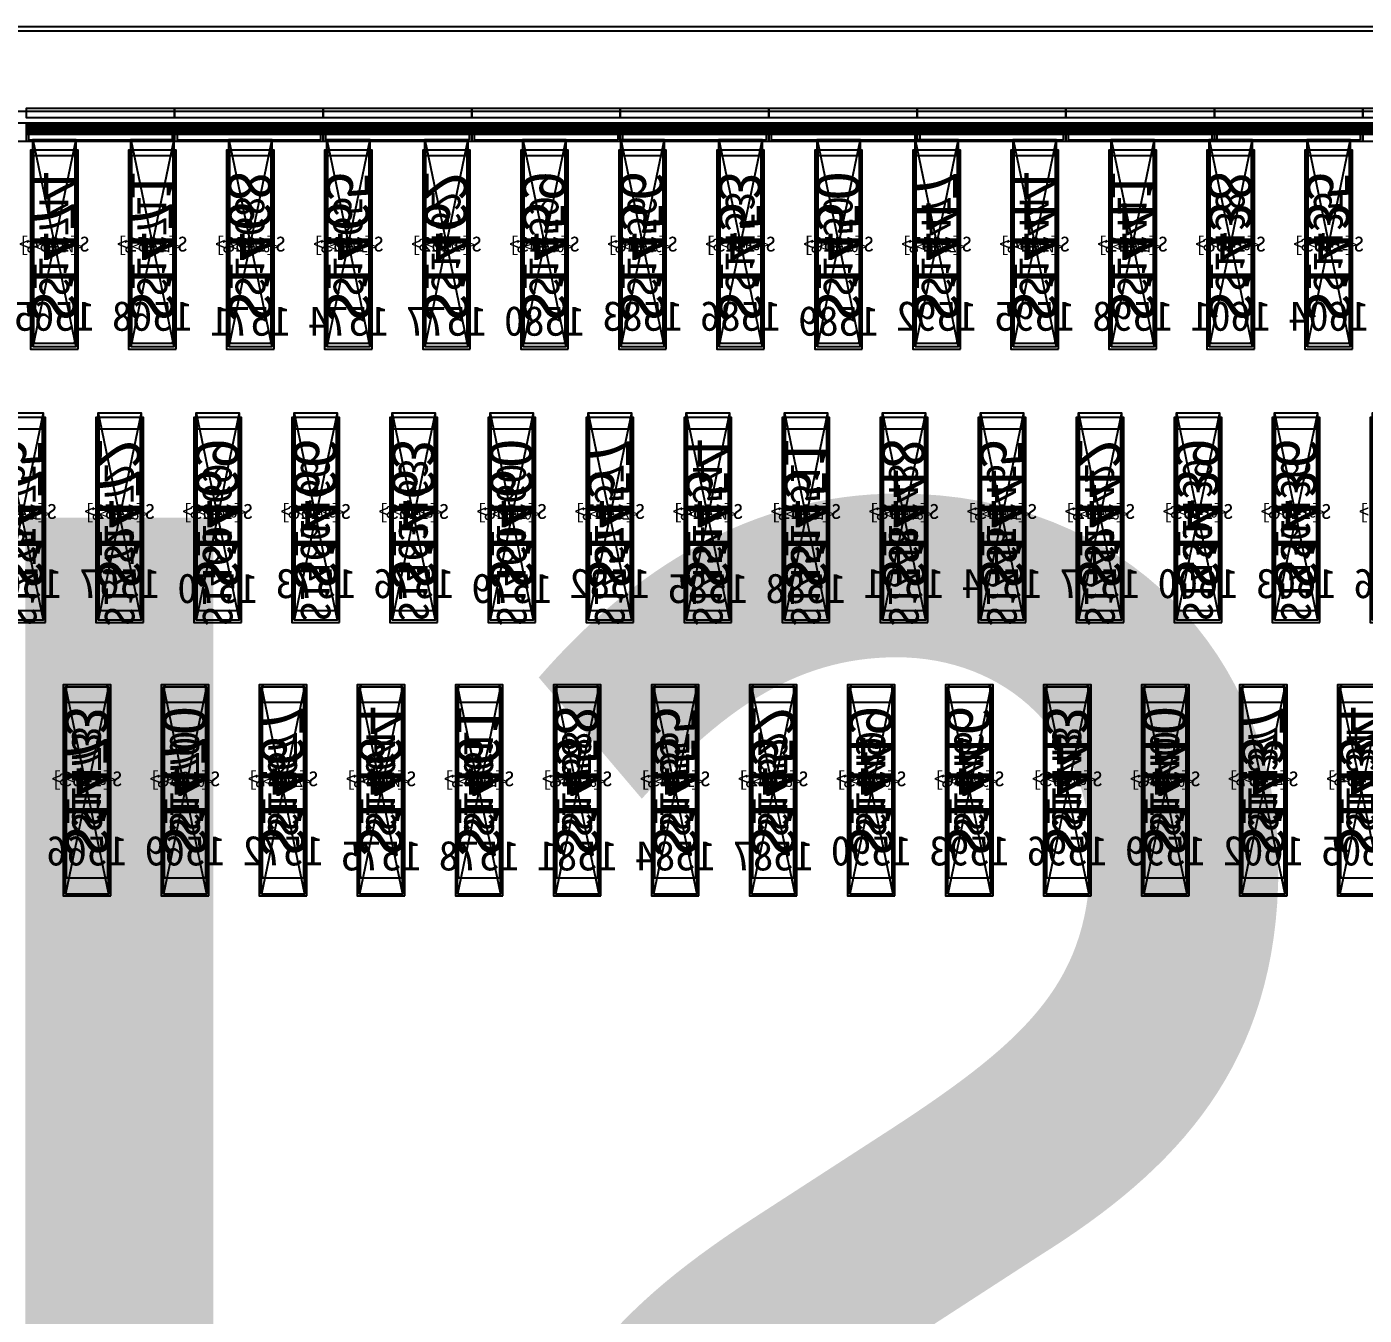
# Model space of a CAD drawing. Header units: millimetres. Extents: x 427 to 2444, y 137 to 817.
# Drawn here: x 1132.4971 to 1132.9473, y 301.2176 to 301.6514 of the extents above; entities that cross this region are included whole.
import ezdxf
from ezdxf.enums import TextEntityAlignment as Align

# ---------------------------------------------------------------- set-up
doc = ezdxf.new("R2010")
doc.units = ezdxf.units.MM
for name, color, linetype in [('L0', 211, 'Continuous'), ('L102', 91, 'Continuous'), ('L114', 213, 'Continuous'), ('L240', 60, 'Continuous'), ('L241', 200, 'Continuous'), ('L242', 51, 'Continuous'), ('L245', 53, 'Continuous'), ('L246', 93, 'Continuous'), ('L247', 13, 'Continuous'), ('L248', 171, 'Continuous'), ('L59', 140, 'Continuous'), ('L63', 4, 'Continuous'), ('L98', 150, 'Continuous')]:
    doc.layers.add(name, color=color, linetype=linetype)
doc.styles.add('txt', font='simhei.ttf')

# ---------------------------------------------------------------- blocks, each defined once
blk = doc.blocks.new('HX8394_F_PAD')
at = {"layer": 'L0'}
blk.add_lwpolyline([(-13.86, -0.4025), (-13.86, 0.4025), (13.86, 0.4025), (13.86, -0.4025), (-13.86, -0.4025)], close=True, dxfattribs=at)
at = {"layer": 'L241'}
blk.add_lwpolyline([(-13.9, -0.435), (-13.9, 0.435), (13.9, 0.435), (13.9, -0.435), (-13.9, -0.435)], close=True, dxfattribs=at)
at = {"layer": 'L242'}
for points in [[(2.705, 0.3285), (2.7035, 0.33), (2.7035, 0.392), (2.705, 0.3935), (2.718, 0.3935), (2.7195, 0.392), (2.7195, 0.33), (2.718, 0.3285), (2.705, 0.3285)], [(2.738, 0.3285), (2.7365, 0.33), (2.7365, 0.392), (2.738, 0.3935), (2.751, 0.3935), (2.7525, 0.392), (2.7525, 0.33), (2.751, 0.3285), (2.738, 0.3285)], [(2.771, 0.3285), (2.7695, 0.33), (2.7695, 0.392), (2.771, 0.3935), (2.784, 0.3935), (2.7855, 0.392), (2.7855, 0.33), (2.784, 0.3285), (2.771, 0.3285)], [(2.804, 0.3285), (2.8025, 0.33), (2.8025, 0.392), (2.804, 0.3935), (2.817, 0.3935), (2.8185, 0.392), (2.8185, 0.33), (2.817, 0.3285), (2.804, 0.3285)], [(2.837, 0.3285), (2.8355, 0.33), (2.8355, 0.392), (2.837, 0.3935), (2.85, 0.3935), (2.8515, 0.392), (2.8515, 0.33), (2.85, 0.3285), (2.837, 0.3285)], [(2.87, 0.3285), (2.8685, 0.33), (2.8685, 0.392), (2.87, 0.3935), (2.883, 0.3935), (2.8845, 0.392), (2.8845, 0.33), (2.883, 0.3285), (2.87, 0.3285)], [(2.903, 0.3285), (2.9015, 0.33), (2.9015, 0.392), (2.903, 0.3935), (2.916, 0.3935), (2.9175, 0.392), (2.9175, 0.33), (2.916, 0.3285), (2.903, 0.3285)], [(2.936, 0.3285), (2.9345, 0.33), (2.9345, 0.392), (2.936, 0.3935), (2.949, 0.3935), (2.9505, 0.392), (2.9505, 0.33), (2.949, 0.3285), (2.936, 0.3285)], [(2.969, 0.3285), (2.9675, 0.33), (2.9675, 0.392), (2.969, 0.3935), (2.982, 0.3935), (2.9835, 0.392), (2.9835, 0.33), (2.982, 0.3285), (2.969, 0.3285)], [(3.002, 0.3285), (3.0005, 0.33), (3.0005, 0.392), (3.002, 0.3935), (3.015, 0.3935), (3.0165, 0.392), (3.0165, 0.33), (3.015, 0.3285), (3.002, 0.3285)], [(3.035, 0.3285), (3.0335, 0.33), (3.0335, 0.392), (3.035, 0.3935), (3.048, 0.3935), (3.0495, 0.392), (3.0495, 0.33), (3.048, 0.3285), (3.035, 0.3285)], [(3.068, 0.3285), (3.0665, 0.33), (3.0665, 0.392), (3.068, 0.3935), (3.081, 0.3935), (3.0825, 0.392), (3.0825, 0.33), (3.081, 0.3285), (3.068, 0.3285)], [(3.101, 0.3285), (3.0995, 0.33), (3.0995, 0.392), (3.101, 0.3935), (3.114, 0.3935), (3.1155, 0.392), (3.1155, 0.33), (3.114, 0.3285), (3.101, 0.3285)], [(3.134, 0.3285), (3.1325, 0.33), (3.1325, 0.392), (3.134, 0.3935), (3.147, 0.3935), (3.1485, 0.392), (3.1485, 0.33), (3.147, 0.3285), (3.134, 0.3285)], [(2.716, 0.2385), (2.7145, 0.24), (2.7145, 0.302), (2.716, 0.3035), (2.729, 0.3035), (2.7305, 0.302), (2.7305, 0.24), (2.729, 0.2385), (2.716, 0.2385)], [(2.749, 0.2385), (2.7475, 0.24), (2.7475, 0.302), (2.749, 0.3035), (2.762, 0.3035), (2.7635, 0.302), (2.7635, 0.24), (2.762, 0.2385), (2.749, 0.2385)], [(2.782, 0.2385), (2.7805, 0.24), (2.7805, 0.302), (2.782, 0.3035), (2.795, 0.3035), (2.7965, 0.302), (2.7965, 0.24), (2.795, 0.2385), (2.782, 0.2385)], [(2.815, 0.2385), (2.8135, 0.24), (2.8135, 0.302), (2.815, 0.3035), (2.828, 0.3035), (2.8295, 0.302), (2.8295, 0.24), (2.828, 0.2385), (2.815, 0.2385)], [(2.848, 0.2385), (2.8465, 0.24), (2.8465, 0.302), (2.848, 0.3035), (2.861, 0.3035), (2.8625, 0.302), (2.8625, 0.24), (2.861, 0.2385), (2.848, 0.2385)], [(2.881, 0.2385), (2.8795, 0.24), (2.8795, 0.302), (2.881, 0.3035), (2.894, 0.3035), (2.8955, 0.302), (2.8955, 0.24), (2.894, 0.2385), (2.881, 0.2385)], [(2.914, 0.2385), (2.9125, 0.24), (2.9125, 0.302), (2.914, 0.3035), (2.927, 0.3035), (2.9285, 0.302), (2.9285, 0.24), (2.927, 0.2385), (2.914, 0.2385)], [(2.947, 0.2385), (2.9455, 0.24), (2.9455, 0.302), (2.947, 0.3035), (2.96, 0.3035), (2.9615, 0.302), (2.9615, 0.24), (2.96, 0.2385), (2.947, 0.2385)], [(2.98, 0.2385), (2.9785, 0.24), (2.9785, 0.302), (2.98, 0.3035), (2.993, 0.3035), (2.9945, 0.302), (2.9945, 0.24), (2.993, 0.2385), (2.98, 0.2385)], [(3.013, 0.2385), (3.0115, 0.24), (3.0115, 0.302), (3.013, 0.3035), (3.026, 0.3035), (3.0275, 0.302), (3.0275, 0.24), (3.026, 0.2385), (3.013, 0.2385)], [(3.046, 0.2385), (3.0445, 0.24), (3.0445, 0.302), (3.046, 0.3035), (3.059, 0.3035), (3.0605, 0.302), (3.0605, 0.24), (3.059, 0.2385), (3.046, 0.2385)], [(3.079, 0.2385), (3.0775, 0.24), (3.0775, 0.302), (3.079, 0.3035), (3.092, 0.3035), (3.0935, 0.302), (3.0935, 0.24), (3.092, 0.2385), (3.079, 0.2385)], [(3.112, 0.2385), (3.1105, 0.24), (3.1105, 0.302), (3.112, 0.3035), (3.125, 0.3035), (3.1265, 0.302), (3.1265, 0.24), (3.125, 0.2385), (3.112, 0.2385)], [(3.145, 0.2385), (3.1435, 0.24), (3.1435, 0.302), (3.145, 0.3035), (3.158, 0.3035), (3.1595, 0.302), (3.1595, 0.24), (3.158, 0.2385), (3.145, 0.2385)], [(2.694, 0.1485), (2.6925, 0.15), (2.6925, 0.212), (2.694, 0.2135), (2.707, 0.2135), (2.7085, 0.212), (2.7085, 0.15), (2.707, 0.1485), (2.694, 0.1485)], [(2.727, 0.1485), (2.7255, 0.15), (2.7255, 0.212), (2.727, 0.2135), (2.74, 0.2135), (2.7415, 0.212), (2.7415, 0.15), (2.74, 0.1485), (2.727, 0.1485)], [(2.76, 0.1485), (2.7585, 0.15), (2.7585, 0.212), (2.76, 0.2135), (2.773, 0.2135), (2.7745, 0.212), (2.7745, 0.15), (2.773, 0.1485), (2.76, 0.1485)], [(2.793, 0.1485), (2.7915, 0.15), (2.7915, 0.212), (2.793, 0.2135), (2.806, 0.2135), (2.8075, 0.212), (2.8075, 0.15), (2.806, 0.1485), (2.793, 0.1485)], [(2.826, 0.1485), (2.8245, 0.15), (2.8245, 0.212), (2.826, 0.2135), (2.839, 0.2135), (2.8405, 0.212), (2.8405, 0.15), (2.839, 0.1485), (2.826, 0.1485)], [(2.859, 0.1485), (2.8575, 0.15), (2.8575, 0.212), (2.859, 0.2135), (2.872, 0.2135), (2.8735, 0.212), (2.8735, 0.15), (2.872, 0.1485), (2.859, 0.1485)], [(2.892, 0.1485), (2.8905, 0.15), (2.8905, 0.212), (2.892, 0.2135), (2.905, 0.2135), (2.9065, 0.212), (2.9065, 0.15), (2.905, 0.1485), (2.892, 0.1485)], [(2.925, 0.1485), (2.9235, 0.15), (2.9235, 0.212), (2.925, 0.2135), (2.938, 0.2135), (2.9395, 0.212), (2.9395, 0.15), (2.938, 0.1485), (2.925, 0.1485)], [(2.958, 0.1485), (2.9565, 0.15), (2.9565, 0.212), (2.958, 0.2135), (2.971, 0.2135), (2.9725, 0.212), (2.9725, 0.15), (2.971, 0.1485), (2.958, 0.1485)], [(2.991, 0.1485), (2.9895, 0.15), (2.9895, 0.212), (2.991, 0.2135), (3.004, 0.2135), (3.0055, 0.212), (3.0055, 0.15), (3.004, 0.1485), (2.991, 0.1485)], [(3.024, 0.1485), (3.0225, 0.15), (3.0225, 0.212), (3.024, 0.2135), (3.037, 0.2135), (3.0385, 0.212), (3.0385, 0.15), (3.037, 0.1485), (3.024, 0.1485)], [(3.057, 0.1485), (3.0555, 0.15), (3.0555, 0.212), (3.057, 0.2135), (3.07, 0.2135), (3.0715, 0.212), (3.0715, 0.15), (3.07, 0.1485), (3.057, 0.1485)], [(3.09, 0.1485), (3.0885, 0.15), (3.0885, 0.212), (3.09, 0.2135), (3.103, 0.2135), (3.1045, 0.212), (3.1045, 0.15), (3.103, 0.1485), (3.09, 0.1485)], [(3.123, 0.1485), (3.1215, 0.15), (3.1215, 0.212), (3.123, 0.2135), (3.136, 0.2135), (3.1375, 0.212), (3.1375, 0.15), (3.136, 0.1485), (3.123, 0.1485)]]:
    blk.add_lwpolyline(points, close=True, dxfattribs=at)
at = {"layer": 'L247', "style": 'txt'}
for s, p in [('S1435', (2.7115, 0.362666)), ('S1438', (2.7445, 0.362666)), ('S1453', (2.9095, 0.362666)), ('S1462', (3.0085, 0.362666)), ('S1441', (2.7775, 0.361)), ('S1444', (2.8105, 0.361)), ('S1447', (2.8435, 0.361)), ('S1450', (2.8765, 0.361)), ('S1456', (2.9425, 0.361)), ('S1459', (2.9755, 0.361)), ('S1465', (3.0415, 0.361)), ('S1468', (3.0745, 0.361)), ('S1471', (3.1075, 0.361)), ('S1474', (3.1405, 0.361)), ('S1436', (2.7225, 0.272666)), ('S1439', (2.7555, 0.272666)), ('S1463', (3.0195, 0.272666)), ('S1466', (3.0525, 0.272666)), ('S1442', (2.7885, 0.271)), ('S1445', (2.8215, 0.271)), ('S1448', (2.8545, 0.271)), ('S1451', (2.8875, 0.271)), ('S1454', (2.9205, 0.271)), ('S1457', (2.9535, 0.271)), ('S1460', (2.9865, 0.271)), ('S1469', (3.0855, 0.271)), ('S1472', (3.1185, 0.271)), ('S1475', (3.1515, 0.271)), ('S1434', (2.7005, 0.182666)), ('S1437', (2.7335, 0.182666)), ('S1443', (2.7995, 0.182666)), ('S1473', (3.1295, 0.182666)), ('S1440', (2.7665, 0.181)), ('S1446', (2.8325, 0.181)), ('S1449', (2.8655, 0.181)), ('S1452', (2.8985, 0.181)), ('S1455', (2.9315, 0.181)), ('S1458', (2.9645, 0.181)), ('S1461', (2.9975, 0.181)), ('S1464', (3.0305, 0.181)), ('S1467', (3.0635, 0.181)), ('S1470', (3.0965, 0.181))]:
    blk.add_text(s, height=0.01, rotation=90, dxfattribs=at).set_placement(p, align=Align.MIDDLE_CENTER)
at = {"layer": 'L248', "style": 'txt'}
blk.add_text('27800x870(include SR&SL)', height=0.5, dxfattribs=at).set_placement((-0.381772, 0.019694), align=Align.MIDDLE_CENTER)
blk = doc.blocks.new('NTBUMP_65X16')
at = {"layer": 'L242'}
blk.add_lwpolyline([(-0.008, -0.0325), (-0.008, 0.0325), (0.008, 0.0325), (0.008, -0.0325), (-0.008, -0.0325)], close=True, dxfattribs=at)
blk = doc.blocks.new('ILI9881C_AA_NTBUMP_PM_875UM')
at = {"layer": 'L241'}
blk.add_lwpolyline([(-13.92, -0.4375), (-13.92, 0.4375), (13.92, 0.4375), (13.92, -0.4375), (-13.92, -0.4375)], close=True, dxfattribs=at)
at = {"rotation": 180}
for p in [(2.7115, 0.365), (2.7445, 0.365), (2.7775, 0.365), (2.8105, 0.365), (2.8435, 0.365), (2.8765, 0.365), (2.9095, 0.365), (2.9425, 0.365), (2.9755, 0.365), (3.0085, 0.365), (3.0415, 0.365), (3.0745, 0.365), (3.1075, 0.365), (3.1405, 0.365), (2.7225, 0.275), (2.7555, 0.275), (2.7885, 0.275), (2.8215, 0.275), (2.8545, 0.275), (2.8875, 0.275), (2.9205, 0.275), (2.9535, 0.275), (2.9865, 0.275), (3.0195, 0.275), (3.0525, 0.275), (3.0855, 0.275), (3.1185, 0.275), (3.1515, 0.275), (2.7005, 0.185), (2.7335, 0.185), (2.7665, 0.185), (2.7995, 0.185), (2.8325, 0.185), (2.8655, 0.185), (2.8985, 0.185), (2.9315, 0.185), (2.9645, 0.185), (2.9975, 0.185), (3.0305, 0.185), (3.0635, 0.185), (3.0965, 0.185), (3.1295, 0.185)]:
    blk.add_blockref('NTBUMP_65X16', p, dxfattribs=at)
at = {"layer": 'L246', "style": 'txt'}
for s, p in [('S1435', (2.7115, 0.365)), ('S1438', (2.7445, 0.365)), ('S1441', (2.7775, 0.365)), ('S1444', (2.8105, 0.365)), ('S1447', (2.8435, 0.365)), ('S1450', (2.8765, 0.365)), ('S1453', (2.9095, 0.365)), ('S1456', (2.9425, 0.365)), ('S1459', (2.9755, 0.365)), ('S1462', (3.0085, 0.365)), ('S1465', (3.0415, 0.365)), ('S1468', (3.0745, 0.365)), ('S1471', (3.1075, 0.365)), ('S1474', (3.1405, 0.365)), ('S1436', (2.7225, 0.275)), ('S1439', (2.7555, 0.275)), ('S1442', (2.7885, 0.275)), ('S1445', (2.8215, 0.275)), ('S1448', (2.8545, 0.275)), ('S1451', (2.8875, 0.275)), ('S1454', (2.9205, 0.275)), ('S1457', (2.9535, 0.275)), ('S1460', (2.9865, 0.275)), ('S1463', (3.0195, 0.275)), ('S1466', (3.0525, 0.275)), ('S1469', (3.0855, 0.275)), ('S1472', (3.1185, 0.275)), ('S1475', (3.1515, 0.275)), ('S1434', (2.7005, 0.185)), ('S1437', (2.7335, 0.185)), ('S1440', (2.7665, 0.185)), ('S1443', (2.7995, 0.185)), ('S1446', (2.8325, 0.185)), ('S1449', (2.8655, 0.185)), ('S1452', (2.8985, 0.185)), ('S1455', (2.9315, 0.185)), ('S1458', (2.9645, 0.185)), ('S1461', (2.9975, 0.185)), ('S1464', (3.0305, 0.185)), ('S1467', (3.0635, 0.185)), ('S1470', (3.0965, 0.185)), ('S1473', (3.1295, 0.185))]:
    blk.add_text(s, height=0.015, rotation=90, dxfattribs=at).set_placement(p, align=Align.MIDDLE_CENTER)
for s, p in [('1604', (2.7115, 0.341666)), ('1601', (2.7445, 0.341666)), ('1598', (2.7775, 0.341666)), ('1595', (2.8105, 0.341666)), ('1592', (2.8435, 0.341666)), ('1589', (2.8765, 0.34)), ('1586', (2.9095, 0.341666)), ('1583', (2.9425, 0.341666)), ('1580', (2.9755, 0.34)), ('1577', (3.0085, 0.34)), ('1574', (3.0415, 0.34)), ('1571', (3.0745, 0.34)), ('1568', (3.1075, 0.341666)), ('1565', (3.1405, 0.341666)), ('1606', (2.6895, 0.251666)), ('1603', (2.7225, 0.251666)), ('1600', (2.7555, 0.251666)), ('1597', (2.7885, 0.251666)), ('1594', (2.8215, 0.251666)), ('1591', (2.8545, 0.251666)), ('1588', (2.8875, 0.25)), ('1585', (2.9205, 0.25)), ('1582', (2.9535, 0.251666)), ('1579', (2.9865, 0.25)), ('1576', (3.0195, 0.251666)), ('1573', (3.0525, 0.251666)), ('1570', (3.0855, 0.25)), ('1567', (3.1185, 0.251666)), ('1564', (3.1515, 0.251666)), ('1605', (2.7005, 0.161666)), ('1602', (2.7335, 0.161666)), ('1599', (2.7665, 0.161666)), ('1596', (2.7995, 0.161666)), ('1593', (2.8325, 0.161666)), ('1590', (2.8655, 0.161666)), ('1587', (2.8985, 0.16)), ('1584', (2.9315, 0.16)), ('1581', (2.9645, 0.16)), ('1578', (2.9975, 0.16)), ('1575', (3.0305, 0.16)), ('1572', (3.0635, 0.161666)), ('1569', (3.0965, 0.161666)), ('1566', (3.1295, 0.161666))]:
    blk.add_text(s, height=0.01, dxfattribs=at).set_placement(p, align=Align.MIDDLE_CENTER)
blk = doc.blocks.new('OUT_3BUMP')
at = {"layer": 'L242'}
for points in [[(0, 0.206), (0, 0.271), (0.016, 0.271), (0.016, 0.206), (0, 0.206)], [(0.011, 0.116), (0.011, 0.181), (0.027, 0.181), (0.027, 0.116), (0.011, 0.116)], [(0.022, 0.026), (0.022, 0.091), (0.038, 0.091), (0.038, 0.026), (0.022, 0.026)]]:
    blk.add_lwpolyline(points, close=True, dxfattribs=at)
blk = doc.blocks.new('JD9365Z_PAD_20170829_Y880')
at = {"layer": 'L241'}
blk.add_lwpolyline([(-13.95, -0.41), (-13.95, 0.41), (13.95, 0.41), (13.95, -0.41), (-13.95, -0.41)], close=True, dxfattribs=at)
at = {"row_count": 1, "column_count": 372, "row_spacing": 0.245, "column_spacing": 0.033}
blk.add_blockref('OUT_3BUMP', (1.3835, 0.13), dxfattribs=at)
at = {"layer": 'L240', "style": 'txt'}
for s, p in [('S[1195]', (2.7115, 0.369333)), ('S[1198]', (2.7445, 0.369333)), ('S[1201]', (2.7775, 0.369333)), ('S[1204]', (2.8105, 0.369333)), ('S[1207]', (2.8435, 0.369333)), ('S[1210]', (2.8765, 0.369333)), ('S[1213]', (2.9095, 0.369333)), ('S[1216]', (2.9425, 0.369333)), ('S[1219]', (2.9755, 0.369333)), ('S[1222]', (3.0085, 0.369333)), ('S[1225]', (3.0415, 0.369333)), ('S[1228]', (3.0745, 0.369333)), ('S[1231]', (3.1075, 0.369333)), ('S[1234]', (3.1405, 0.369333)), ('S[1193]', (2.6895, 0.279333)), ('S[1196]', (2.7225, 0.279333)), ('S[1199]', (2.7555, 0.279333)), ('S[1202]', (2.7885, 0.279333)), ('S[1205]', (2.8215, 0.279333)), ('S[1208]', (2.8545, 0.279333)), ('S[1211]', (2.8875, 0.279333)), ('S[1214]', (2.9205, 0.279333)), ('S[1217]', (2.9535, 0.279333)), ('S[1220]', (2.9865, 0.279333)), ('S[1223]', (3.0195, 0.279333)), ('S[1226]', (3.0525, 0.279333)), ('S[1229]', (3.0855, 0.279333)), ('S[1232]', (3.1185, 0.279333)), ('S[1235]', (3.1515, 0.279333)), ('S[1194]', (2.7005, 0.189333)), ('S[1197]', (2.7335, 0.189333)), ('S[1200]', (2.7665, 0.189333)), ('S[1203]', (2.7995, 0.189333)), ('S[1206]', (2.8325, 0.189333)), ('S[1209]', (2.8655, 0.189333)), ('S[1212]', (2.8985, 0.189333)), ('S[1215]', (2.9315, 0.189333)), ('S[1218]', (2.9645, 0.189333)), ('S[1221]', (2.9975, 0.189333)), ('S[1224]', (3.0305, 0.189333)), ('S[1227]', (3.0635, 0.189333)), ('S[1230]', (3.0965, 0.189333)), ('S[1233]', (3.1295, 0.189333))]:
    blk.add_text(s, height=0.005, dxfattribs=at).set_placement(p, align=Align.MIDDLE_CENTER)
blk = doc.blocks.new('NV3052C3P_BUMP_ORI_20190911')
at = {"layer": 'L241'}
blk.add_lwpolyline([(-13.8, -0.398), (-13.8, 0.398), (13.8, 0.398), (13.8, -0.398), (-13.8, -0.398)], close=True, dxfattribs=at)
at = {"layer": 'L242'}
for points in [[(2.7035, 0.32), (2.7035, 0.385), (2.7195, 0.385), (2.7195, 0.32), (2.7035, 0.32)], [(2.7365, 0.32), (2.7365, 0.385), (2.7525, 0.385), (2.7525, 0.32), (2.7365, 0.32)], [(2.7695, 0.32), (2.7695, 0.385), (2.7855, 0.385), (2.7855, 0.32), (2.7695, 0.32)], [(2.8025, 0.32), (2.8025, 0.385), (2.8185, 0.385), (2.8185, 0.32), (2.8025, 0.32)], [(2.8355, 0.32), (2.8355, 0.385), (2.8515, 0.385), (2.8515, 0.32), (2.8355, 0.32)], [(2.8685, 0.32), (2.8685, 0.385), (2.8845, 0.385), (2.8845, 0.32), (2.8685, 0.32)], [(2.9015, 0.32), (2.9015, 0.385), (2.9175, 0.385), (2.9175, 0.32), (2.9015, 0.32)], [(2.9345, 0.32), (2.9345, 0.385), (2.9505, 0.385), (2.9505, 0.32), (2.9345, 0.32)], [(2.9675, 0.32), (2.9675, 0.385), (2.9835, 0.385), (2.9835, 0.32), (2.9675, 0.32)], [(3.0005, 0.32), (3.0005, 0.385), (3.0165, 0.385), (3.0165, 0.32), (3.0005, 0.32)], [(3.0335, 0.32), (3.0335, 0.385), (3.0495, 0.385), (3.0495, 0.32), (3.0335, 0.32)], [(3.0665, 0.32), (3.0665, 0.385), (3.0825, 0.385), (3.0825, 0.32), (3.0665, 0.32)], [(3.0995, 0.32), (3.0995, 0.385), (3.1155, 0.385), (3.1155, 0.32), (3.0995, 0.32)], [(3.1325, 0.32), (3.1325, 0.385), (3.1485, 0.385), (3.1485, 0.32), (3.1325, 0.32)], [(2.7145, 0.23), (2.7145, 0.295), (2.7305, 0.295), (2.7305, 0.23), (2.7145, 0.23)], [(2.7475, 0.23), (2.7475, 0.295), (2.7635, 0.295), (2.7635, 0.23), (2.7475, 0.23)], [(2.7805, 0.23), (2.7805, 0.295), (2.7965, 0.295), (2.7965, 0.23), (2.7805, 0.23)], [(2.8135, 0.23), (2.8135, 0.295), (2.8295, 0.295), (2.8295, 0.23), (2.8135, 0.23)], [(2.8465, 0.23), (2.8465, 0.295), (2.8625, 0.295), (2.8625, 0.23), (2.8465, 0.23)], [(2.8795, 0.23), (2.8795, 0.295), (2.8955, 0.295), (2.8955, 0.23), (2.8795, 0.23)], [(2.9125, 0.23), (2.9125, 0.295), (2.9285, 0.295), (2.9285, 0.23), (2.9125, 0.23)], [(2.9455, 0.23), (2.9455, 0.295), (2.9615, 0.295), (2.9615, 0.23), (2.9455, 0.23)], [(2.9785, 0.23), (2.9785, 0.295), (2.9945, 0.295), (2.9945, 0.23), (2.9785, 0.23)], [(3.0115, 0.23), (3.0115, 0.295), (3.0275, 0.295), (3.0275, 0.23), (3.0115, 0.23)], [(3.0445, 0.23), (3.0445, 0.295), (3.0605, 0.295), (3.0605, 0.23), (3.0445, 0.23)], [(3.0775, 0.23), (3.0775, 0.295), (3.0935, 0.295), (3.0935, 0.23), (3.0775, 0.23)], [(3.1105, 0.23), (3.1105, 0.295), (3.1265, 0.295), (3.1265, 0.23), (3.1105, 0.23)], [(3.1435, 0.23), (3.1435, 0.295), (3.1595, 0.295), (3.1595, 0.23), (3.1435, 0.23)], [(2.6925, 0.14), (2.6925, 0.205), (2.7085, 0.205), (2.7085, 0.14), (2.6925, 0.14)], [(2.7255, 0.14), (2.7255, 0.205), (2.7415, 0.205), (2.7415, 0.14), (2.7255, 0.14)], [(2.7585, 0.14), (2.7585, 0.205), (2.7745, 0.205), (2.7745, 0.14), (2.7585, 0.14)], [(2.7915, 0.14), (2.7915, 0.205), (2.8075, 0.205), (2.8075, 0.14), (2.7915, 0.14)], [(2.8245, 0.14), (2.8245, 0.205), (2.8405, 0.205), (2.8405, 0.14), (2.8245, 0.14)], [(2.8575, 0.14), (2.8575, 0.205), (2.8735, 0.205), (2.8735, 0.14), (2.8575, 0.14)], [(2.8905, 0.14), (2.8905, 0.205), (2.9065, 0.205), (2.9065, 0.14), (2.8905, 0.14)], [(2.9235, 0.14), (2.9235, 0.205), (2.9395, 0.205), (2.9395, 0.14), (2.9235, 0.14)], [(2.9565, 0.14), (2.9565, 0.205), (2.9725, 0.205), (2.9725, 0.14), (2.9565, 0.14)], [(2.9895, 0.14), (2.9895, 0.205), (3.0055, 0.205), (3.0055, 0.14), (2.9895, 0.14)], [(3.0225, 0.14), (3.0225, 0.205), (3.0385, 0.205), (3.0385, 0.14), (3.0225, 0.14)], [(3.0555, 0.14), (3.0555, 0.205), (3.0715, 0.205), (3.0715, 0.14), (3.0555, 0.14)], [(3.0885, 0.14), (3.0885, 0.205), (3.1045, 0.205), (3.1045, 0.14), (3.0885, 0.14)], [(3.1215, 0.14), (3.1215, 0.205), (3.1375, 0.205), (3.1375, 0.14), (3.1215, 0.14)]]:
    blk.add_lwpolyline(points, close=True, dxfattribs=at)
at = {"layer": 'L245', "style": 'txt'}
for s, p in [('S<1435>', (2.711473, 0.353333)), ('S<1438>', (2.744473, 0.353333)), ('S<1441>', (2.777473, 0.353333)), ('S<1444>', (2.810473, 0.353333)), ('S<1447>', (2.843473, 0.353333)), ('S<1450>', (2.876473, 0.353333)), ('S<1453>', (2.909473, 0.353333)), ('S<1456>', (2.942473, 0.353333)), ('S<1459>', (2.975473, 0.353333)), ('S<1462>', (3.008473, 0.353333)), ('S<1465>', (3.041473, 0.353333)), ('S<1468>', (3.074473, 0.353333)), ('S<1471>', (3.107473, 0.353333)), ('S<1474>', (3.140473, 0.353333)), ('S<1433>', (2.689473, 0.263333)), ('S<1436>', (2.722473, 0.263333)), ('S<1439>', (2.755473, 0.263333)), ('S<1442>', (2.788473, 0.263333)), ('S<1445>', (2.821473, 0.263333)), ('S<1448>', (2.854473, 0.263333)), ('S<1451>', (2.887473, 0.263333)), ('S<1454>', (2.920473, 0.263333)), ('S<1457>', (2.953473, 0.263333)), ('S<1460>', (2.986473, 0.263333)), ('S<1463>', (3.019473, 0.263333)), ('S<1466>', (3.052473, 0.263333)), ('S<1469>', (3.085473, 0.263333)), ('S<1472>', (3.118473, 0.263333)), ('S<1475>', (3.151473, 0.263333)), ('S<1434>', (2.700473, 0.173333)), ('S<1437>', (2.733473, 0.173333)), ('S<1440>', (2.766473, 0.173333)), ('S<1443>', (2.799473, 0.173333)), ('S<1446>', (2.832473, 0.173333)), ('S<1449>', (2.865473, 0.173333)), ('S<1452>', (2.898473, 0.173333)), ('S<1455>', (2.931473, 0.173333)), ('S<1458>', (2.964473, 0.173333)), ('S<1461>', (2.997473, 0.173333)), ('S<1464>', (3.030473, 0.173333)), ('S<1467>', (3.063473, 0.173333)), ('S<1470>', (3.096473, 0.173333)), ('S<1473>', (3.129473, 0.173333))]:
    blk.add_text(s, height=0.005, dxfattribs=at).set_placement(p, align=Align.MIDDLE_CENTER)
blk = doc.blocks.new('BUMP_14_65')
at = {"layer": 'L242'}
blk.add_lwpolyline([(-0.007, -0.022), (-0.007, 0.043), (0.007, 0.043), (0.007, -0.022), (-0.007, -0.022)], close=True, dxfattribs=at)
blk = doc.blocks.new('FL11283_A_OTHER')
at = {"layer": 'L102'}
blk.add_lwpolyline([(0, 0), (0, 0.41), (13.86, 0.41), (13.86, 0), (0, 0)], close=True, dxfattribs=at)
at = {"layer": 'L241'}
blk.add_lwpolyline([(-13.86, -0.41), (-13.86, 0.41), (13.86, 0.41), (13.86, 0.404), (-13.854, 0.404), (-13.854, -0.404), (13.854, -0.404), (13.854, 0.404), (13.86, 0.404), (13.86, -0.41), (-13.86, -0.41)], close=True, dxfattribs=at)
at = {"layer": 'L59'}
blk.add_lwpolyline([(-13.86, -0.41), (-13.86, 0.41), (13.86, 0.41), (13.86, -0.41), (-13.86, -0.41)], close=True, dxfattribs=at)
for p in [(2.7115, 0.358), (2.7445, 0.358), (2.7775, 0.358), (2.8105, 0.358), (2.8435, 0.358), (2.8765, 0.358), (2.9095, 0.358), (2.9425, 0.358), (2.9755, 0.358), (3.0085, 0.358), (3.0415, 0.358), (3.0745, 0.358), (3.1075, 0.358), (3.1405, 0.358), (2.7225, 0.268), (2.7555, 0.268), (2.7885, 0.268), (2.8215, 0.268), (2.8545, 0.268), (2.8875, 0.268), (2.9205, 0.268), (2.9535, 0.268), (2.9865, 0.268), (3.0195, 0.268), (3.0525, 0.268), (3.0855, 0.268), (3.1185, 0.268), (3.1515, 0.268), (2.7005, 0.178), (2.7335, 0.178), (2.7665, 0.178), (2.7995, 0.178), (2.8325, 0.178), (2.8655, 0.178), (2.8985, 0.178), (2.9315, 0.178), (2.9645, 0.178), (2.9975, 0.178), (3.0305, 0.178), (3.0635, 0.178), (3.0965, 0.178), (3.1295, 0.178)]:
    blk.add_blockref('BUMP_14_65', p)
at = {"layer": 'L102', "style": 'txt'}
for s, p in [('S1435', (2.7115, 0.370166)), ('S1438', (2.7445, 0.370166)), ('S1441', (2.7775, 0.3685)), ('S1444', (2.8105, 0.3685)), ('S1447', (2.8435, 0.3685)), ('S1450', (2.8765, 0.3685)), ('S1453', (2.9095, 0.370166)), ('S1456', (2.9425, 0.3685)), ('S1459', (2.9755, 0.3685)), ('S1462', (3.0085, 0.370166)), ('S1465', (3.0415, 0.3685)), ('S1468', (3.0745, 0.3685)), ('S1471', (3.1075, 0.3685)), ('S1474', (3.1405, 0.3685)), ('S1436', (2.7225, 0.259166)), ('S1439', (2.7555, 0.259166)), ('S1463', (3.0195, 0.259166)), ('S1466', (3.0525, 0.259166)), ('S1442', (2.7885, 0.2575)), ('S1445', (2.8215, 0.2575)), ('S1448', (2.8545, 0.2575)), ('S1451', (2.8875, 0.2575)), ('S1454', (2.9205, 0.2575)), ('S1457', (2.9535, 0.2575)), ('S1460', (2.9865, 0.2575)), ('S1469', (3.0855, 0.2575)), ('S1472', (3.1185, 0.2575)), ('S1475', (3.1515, 0.2575)), ('S1434', (2.7005, 0.188166)), ('S1437', (2.7335, 0.188166)), ('S1440', (2.7665, 0.1865)), ('S1443', (2.7995, 0.188166)), ('S1446', (2.8325, 0.1865)), ('S1449', (2.8655, 0.1865)), ('S1452', (2.8985, 0.1865)), ('S1455', (2.9315, 0.1865)), ('S1458', (2.9645, 0.1865)), ('S1461', (2.9975, 0.1865)), ('S1464', (3.0305, 0.1865)), ('S1467', (3.0635, 0.1865)), ('S1470', (3.0965, 0.1865)), ('S1473', (3.1295, 0.188166))]:
    blk.add_text(s, height=0.01, rotation=90, dxfattribs=at).set_placement(p, align=Align.MIDDLE_CENTER)
blk = doc.blocks.new('GC9702_LCDPAD_BUMP')
at = {"layer": 'L242'}
blk.add_lwpolyline([(-0.008, -0.0325), (-0.008, 0.0325), (0.008, 0.0325), (0.008, -0.0325), (-0.008, -0.0325)], close=True, dxfattribs=at)
blk = doc.blocks.new('GC9702_BUMP_NOCOMPENSATION')
at = {"layer": 'L114', "const_width": 0.004}
for points in [[(2.65, 0.378), (2.7, 0.378)], [(2.65, 0.378), (2.7, 0.378)], [(2.65, 0.378), (2.7, 0.378)], [(2.65, 0.378), (2.7, 0.378)], [(2.7, 0.378), (2.75, 0.378)], [(2.7, 0.378), (2.75, 0.378)], [(2.7, 0.378), (2.75, 0.378)], [(2.7, 0.378), (2.75, 0.378)], [(2.75, 0.378), (2.8, 0.378)], [(2.75, 0.378), (2.8, 0.378)], [(2.75, 0.378), (2.8, 0.378)], [(2.75, 0.378), (2.8, 0.378)], [(2.8, 0.378), (2.85, 0.378)], [(2.8, 0.378), (2.85, 0.378)], [(2.8, 0.378), (2.85, 0.378)], [(2.8, 0.378), (2.85, 0.378)], [(2.85, 0.378), (2.9, 0.378)], [(2.85, 0.378), (2.9, 0.378)], [(2.85, 0.378), (2.9, 0.378)], [(2.85, 0.378), (2.9, 0.378)], [(2.9, 0.378), (2.95, 0.378)], [(2.9, 0.378), (2.95, 0.378)], [(2.9, 0.378), (2.95, 0.378)], [(2.9, 0.378), (2.95, 0.378)], [(2.95, 0.378), (3, 0.378)], [(2.95, 0.378), (3, 0.378)], [(2.95, 0.378), (3, 0.378)], [(2.95, 0.378), (3, 0.378)], [(3, 0.378), (3.05, 0.378)], [(3, 0.378), (3.05, 0.378)], [(3, 0.378), (3.05, 0.378)], [(3, 0.378), (3.05, 0.378)], [(3.05, 0.378), (3.1, 0.378)], [(3.05, 0.378), (3.1, 0.378)], [(3.05, 0.378), (3.1, 0.378)], [(3.05, 0.378), (3.1, 0.378)], [(3.1, 0.378), (3.15, 0.378)], [(3.1, 0.378), (3.15, 0.378)], [(3.1, 0.378), (3.15, 0.378)], [(3.1, 0.378), (3.15, 0.378)]]:
    blk.add_lwpolyline(points, dxfattribs=at)
at = {"layer": 'L114'}
for points in [[(2.65, 0.374), (2.65, 0.38), (2.7, 0.38), (2.7, 0.374), (2.65, 0.374)], [(2.65, 0.374), (2.65, 0.38), (2.7, 0.38), (2.7, 0.374), (2.65, 0.374)], [(2.7, 0.374), (2.7, 0.38), (2.75, 0.38), (2.75, 0.374), (2.7, 0.374)], [(2.7, 0.374), (2.7, 0.38), (2.75, 0.38), (2.75, 0.374), (2.7, 0.374)], [(2.70074, 0.37443), (2.70074, 0.379), (2.74918, 0.379), (2.74918, 0.37443), (2.70074, 0.37443)], [(2.70074, 0.37443), (2.70074, 0.379), (2.74918, 0.379), (2.74918, 0.37443), (2.70074, 0.37443)], [(2.75, 0.374), (2.75, 0.38), (2.8, 0.38), (2.8, 0.374), (2.75, 0.374)], [(2.75, 0.374), (2.75, 0.38), (2.8, 0.38), (2.8, 0.374), (2.75, 0.374)], [(2.75074, 0.37443), (2.75074, 0.379), (2.79918, 0.379), (2.79918, 0.37443), (2.75074, 0.37443)], [(2.75074, 0.37443), (2.75074, 0.379), (2.79918, 0.379), (2.79918, 0.37443), (2.75074, 0.37443)], [(2.8, 0.374), (2.8, 0.38), (2.85, 0.38), (2.85, 0.374), (2.8, 0.374)], [(2.8, 0.374), (2.8, 0.38), (2.85, 0.38), (2.85, 0.374), (2.8, 0.374)], [(2.80074, 0.37443), (2.80074, 0.379), (2.84918, 0.379), (2.84918, 0.37443), (2.80074, 0.37443)], [(2.80074, 0.37443), (2.80074, 0.379), (2.84918, 0.379), (2.84918, 0.37443), (2.80074, 0.37443)], [(2.85, 0.374), (2.85, 0.38), (2.9, 0.38), (2.9, 0.374), (2.85, 0.374)], [(2.85, 0.374), (2.85, 0.38), (2.9, 0.38), (2.9, 0.374), (2.85, 0.374)], [(2.85074, 0.37443), (2.85074, 0.379), (2.89918, 0.379), (2.89918, 0.37443), (2.85074, 0.37443)], [(2.85074, 0.37443), (2.85074, 0.379), (2.89918, 0.379), (2.89918, 0.37443), (2.85074, 0.37443)], [(2.9, 0.374), (2.9, 0.38), (2.95, 0.38), (2.95, 0.374), (2.9, 0.374)], [(2.9, 0.374), (2.9, 0.38), (2.95, 0.38), (2.95, 0.374), (2.9, 0.374)], [(2.90074, 0.37443), (2.90074, 0.379), (2.94918, 0.379), (2.94918, 0.37443), (2.90074, 0.37443)], [(2.90074, 0.37443), (2.90074, 0.379), (2.94918, 0.379), (2.94918, 0.37443), (2.90074, 0.37443)], [(2.95, 0.374), (2.95, 0.38), (3, 0.38), (3, 0.374), (2.95, 0.374)], [(2.95, 0.374), (2.95, 0.38), (3, 0.38), (3, 0.374), (2.95, 0.374)], [(2.95074, 0.37443), (2.95074, 0.379), (2.99918, 0.379), (2.99918, 0.37443), (2.95074, 0.37443)], [(2.95074, 0.37443), (2.95074, 0.379), (2.99918, 0.379), (2.99918, 0.37443), (2.95074, 0.37443)], [(3, 0.374), (3, 0.38), (3.05, 0.38), (3.05, 0.374), (3, 0.374)], [(3, 0.374), (3, 0.38), (3.05, 0.38), (3.05, 0.374), (3, 0.374)], [(3.00074, 0.37443), (3.00074, 0.379), (3.04918, 0.379), (3.04918, 0.37443), (3.00074, 0.37443)], [(3.00074, 0.37443), (3.00074, 0.379), (3.04918, 0.379), (3.04918, 0.37443), (3.00074, 0.37443)], [(3.05, 0.374), (3.05, 0.38), (3.1, 0.38), (3.1, 0.374), (3.05, 0.374)], [(3.05, 0.374), (3.05, 0.38), (3.1, 0.38), (3.1, 0.374), (3.05, 0.374)], [(3.05074, 0.37443), (3.05074, 0.379), (3.09918, 0.379), (3.09918, 0.37443), (3.05074, 0.37443)], [(3.05074, 0.37443), (3.05074, 0.379), (3.09918, 0.379), (3.09918, 0.37443), (3.05074, 0.37443)], [(3.1, 0.374), (3.1, 0.38), (3.15, 0.38), (3.15, 0.374), (3.1, 0.374)], [(3.1, 0.374), (3.1, 0.38), (3.15, 0.38), (3.15, 0.374), (3.1, 0.374)], [(3.10074, 0.37443), (3.10074, 0.379), (3.14918, 0.379), (3.14918, 0.37443), (3.10074, 0.37443)], [(3.10074, 0.37443), (3.10074, 0.379), (3.14918, 0.379), (3.14918, 0.37443), (3.10074, 0.37443)]]:
    blk.add_lwpolyline(points, close=True, dxfattribs=at)
at = {"layer": 'L241'}
for points in [[(2.65, 0.382), (2.65, 0.385), (2.7, 0.385), (2.7, 0.382), (2.65, 0.382)], [(2.65, 0.382), (2.65, 0.385), (2.7, 0.385), (2.7, 0.382), (2.65, 0.382)], [(2.7, 0.382), (2.7, 0.385), (2.75, 0.385), (2.75, 0.382), (2.7, 0.382)], [(2.7, 0.382), (2.7, 0.385), (2.75, 0.385), (2.75, 0.382), (2.7, 0.382)], [(2.75, 0.382), (2.75, 0.385), (2.8, 0.385), (2.8, 0.382), (2.75, 0.382)], [(2.75, 0.382), (2.75, 0.385), (2.8, 0.385), (2.8, 0.382), (2.75, 0.382)], [(2.8, 0.382), (2.8, 0.385), (2.85, 0.385), (2.85, 0.382), (2.8, 0.382)], [(2.8, 0.382), (2.8, 0.385), (2.85, 0.385), (2.85, 0.382), (2.8, 0.382)], [(2.85, 0.382), (2.85, 0.385), (2.9, 0.385), (2.9, 0.382), (2.85, 0.382)], [(2.85, 0.382), (2.85, 0.385), (2.9, 0.385), (2.9, 0.382), (2.85, 0.382)], [(2.9, 0.382), (2.9, 0.385), (2.95, 0.385), (2.95, 0.382), (2.9, 0.382)], [(2.9, 0.382), (2.9, 0.385), (2.95, 0.385), (2.95, 0.382), (2.9, 0.382)], [(2.95, 0.382), (2.95, 0.385), (3, 0.385), (3, 0.382), (2.95, 0.382)], [(2.95, 0.382), (2.95, 0.385), (3, 0.385), (3, 0.382), (2.95, 0.382)], [(3, 0.382), (3, 0.385), (3.05, 0.385), (3.05, 0.382), (3, 0.382)], [(3, 0.382), (3, 0.385), (3.05, 0.385), (3.05, 0.382), (3, 0.382)], [(3.05, 0.382), (3.05, 0.385), (3.1, 0.385), (3.1, 0.382), (3.05, 0.382)], [(3.05, 0.382), (3.05, 0.385), (3.1, 0.385), (3.1, 0.382), (3.05, 0.382)], [(3.1, 0.382), (3.1, 0.385), (3.15, 0.385), (3.15, 0.382), (3.1, 0.382)], [(3.1, 0.382), (3.1, 0.385), (3.15, 0.385), (3.15, 0.382), (3.1, 0.382)]]:
    blk.add_lwpolyline(points, close=True, dxfattribs=at)
at = {"row_count": 1, "column_count": 413, "row_spacing": 0.065, "column_spacing": 0.033}
for p in [(0.0055, 0.3365), (0.0165, 0.2445), (0.0275, 0.1525)]:
    blk.add_blockref('GC9702_LCDPAD_BUMP', p, dxfattribs=at)
at = {"layer": 'L98', "style": 'txt'}
for s, p in [('S<1435>', (2.7115, 0.33917)), ('S<1438>', (2.7445, 0.33917)), ('S<1441>', (2.7775, 0.3385)), ('S<1444>', (2.8105, 0.3385)), ('S<1447>', (2.8435, 0.3385)), ('S<1450>', (2.8765, 0.3385)), ('S<1453>', (2.9095, 0.33917)), ('S<1456>', (2.9425, 0.3385)), ('S<1459>', (2.9755, 0.3385)), ('S<1462>', (3.0085, 0.33917)), ('S<1465>', (3.0415, 0.3385)), ('S<1468>', (3.0745, 0.3385)), ('S<1471>', (3.1075, 0.3385)), ('S<1474>', (3.1405, 0.3385)), ('S<1436>', (2.7225, 0.24917)), ('S<1439>', (2.7555, 0.24917)), ('S<1442>', (2.7885, 0.2485)), ('S<1445>', (2.8215, 0.2485)), ('S<1448>', (2.8545, 0.2485)), ('S<1451>', (2.8875, 0.2485)), ('S<1454>', (2.9205, 0.2485)), ('S<1457>', (2.9535, 0.2485)), ('S<1460>', (2.9865, 0.2485)), ('S<1463>', (3.0195, 0.24917)), ('S<1466>', (3.0525, 0.24917)), ('S<1469>', (3.0855, 0.24917)), ('S<1472>', (3.1185, 0.2485)), ('S<1475>', (3.1515, 0.2485)), ('S<1434>', (2.7005, 0.15917)), ('S<1437>', (2.7335, 0.15917)), ('S<1440>', (2.7665, 0.1585)), ('S<1443>', (2.7995, 0.15917)), ('S<1446>', (2.8325, 0.1585)), ('S<1449>', (2.8655, 0.1585)), ('S<1452>', (2.8985, 0.1585)), ('S<1455>', (2.9315, 0.1585)), ('S<1458>', (2.9645, 0.1585)), ('S<1461>', (2.9975, 0.1585)), ('S<1464>', (3.0305, 0.1585)), ('S<1467>', (3.0635, 0.1585)), ('S<1470>', (3.0965, 0.1585)), ('S<1473>', (3.1295, 0.15917))]:
    blk.add_text(s, height=0.004, rotation=180, dxfattribs=at).set_placement(p, align=Align.MIDDLE_CENTER)
blk = doc.blocks.new('IC_GDS_ALL')
for name, p in [('ILI9881C_AA_NTBUMP_PM_875UM', (0, 0)), ('HX8394_F_PAD', (0, 0.004)), ('GC9702_BUMP_NOCOMPENSATION', (0, 0.0265)), ('NV3052C3P_BUMP_ORI_20190911', (0, 0.0125)), ('JD9365Z_PAD_20170829_Y880', (0, -0.0035)), ('FL11283_A_OTHER', (0, -0.0035))]:
    blk.add_blockref(name, p)
blk = doc.blocks.new('OUTPUT_PAD_SD')
at = {"color": 5, "linetype": 'Continuous'}
blk.add_lwpolyline([(0.00225, 0.078), (0.01675, 0.00825), (0.01675, 0.078), (0.00225, 0.00825)], dxfattribs=at)
at = {"layer": 'L63', "color": 5}
blk.add_lwpolyline([(0.00225, 0.00825), (0.00225, 0.078), (0.01675, 0.078), (0.01675, 0.00825), (0.00225, 0.00825)], close=True, dxfattribs=at)
blk = doc.blocks.new('OUTPUT_PAD_GATE')
at = {"color": 5, "linetype": 'Continuous'}
blk.add_lwpolyline([(0.00175, 0.07125), (0.01625, 0.0015), (0.01625, 0.07125), (0.00175, 0.0015)], dxfattribs=at)
at = {"layer": 'L63', "color": 5}
blk.add_lwpolyline([(0.00175, 0.0015), (0.00175, 0.07125), (0.01625, 0.07125), (0.01625, 0.0015), (0.00175, 0.0015)], close=True, dxfattribs=at)
blk = doc.blocks.new('IC_PAD_ALL')
at = {"row_count": 1, "row_spacing": 0.0685, "column_spacing": 0.066}
for name, p, column_count in [('OUTPUT_PAD_GATE', (0.004, 0.68425), 414), ('OUTPUT_PAD_SD', (0.0365, 0.6775), 414), ('OUTPUT_PAD_GATE', (0.026, 0.59225), 414), ('OUTPUT_PAD_SD', (0.0585, 0.5855), 413), ('OUTPUT_PAD_GATE', (-0.018, 0.5), 414), ('OUTPUT_PAD_SD', (0.0145, 0.49325), 414)]:
    blk.add_blockref(name, p, dxfattribs=dict(at, column_count=column_count))
blk = doc.blocks.new('IC_ALL')
at = {"yscale": -1, "rotation": 180}
blk.add_blockref('IC_GDS_ALL', (14, 0.4375), dxfattribs=at)
blk.add_blockref('IC_PAD_ALL', (0.3525, 0.083))
blk = doc.blocks.new('IC_FPC_OLB_ALL')
blk.add_blockref('IC_ALL', (1.188, 1.0245))

msp = doc.modelspace()

# ---------------------------------------------------------------- block references
msp.add_blockref('IC_FPC_OLB_ALL', (1120.45883, 299.75037))

doc.saveas('drawing.dxf')
